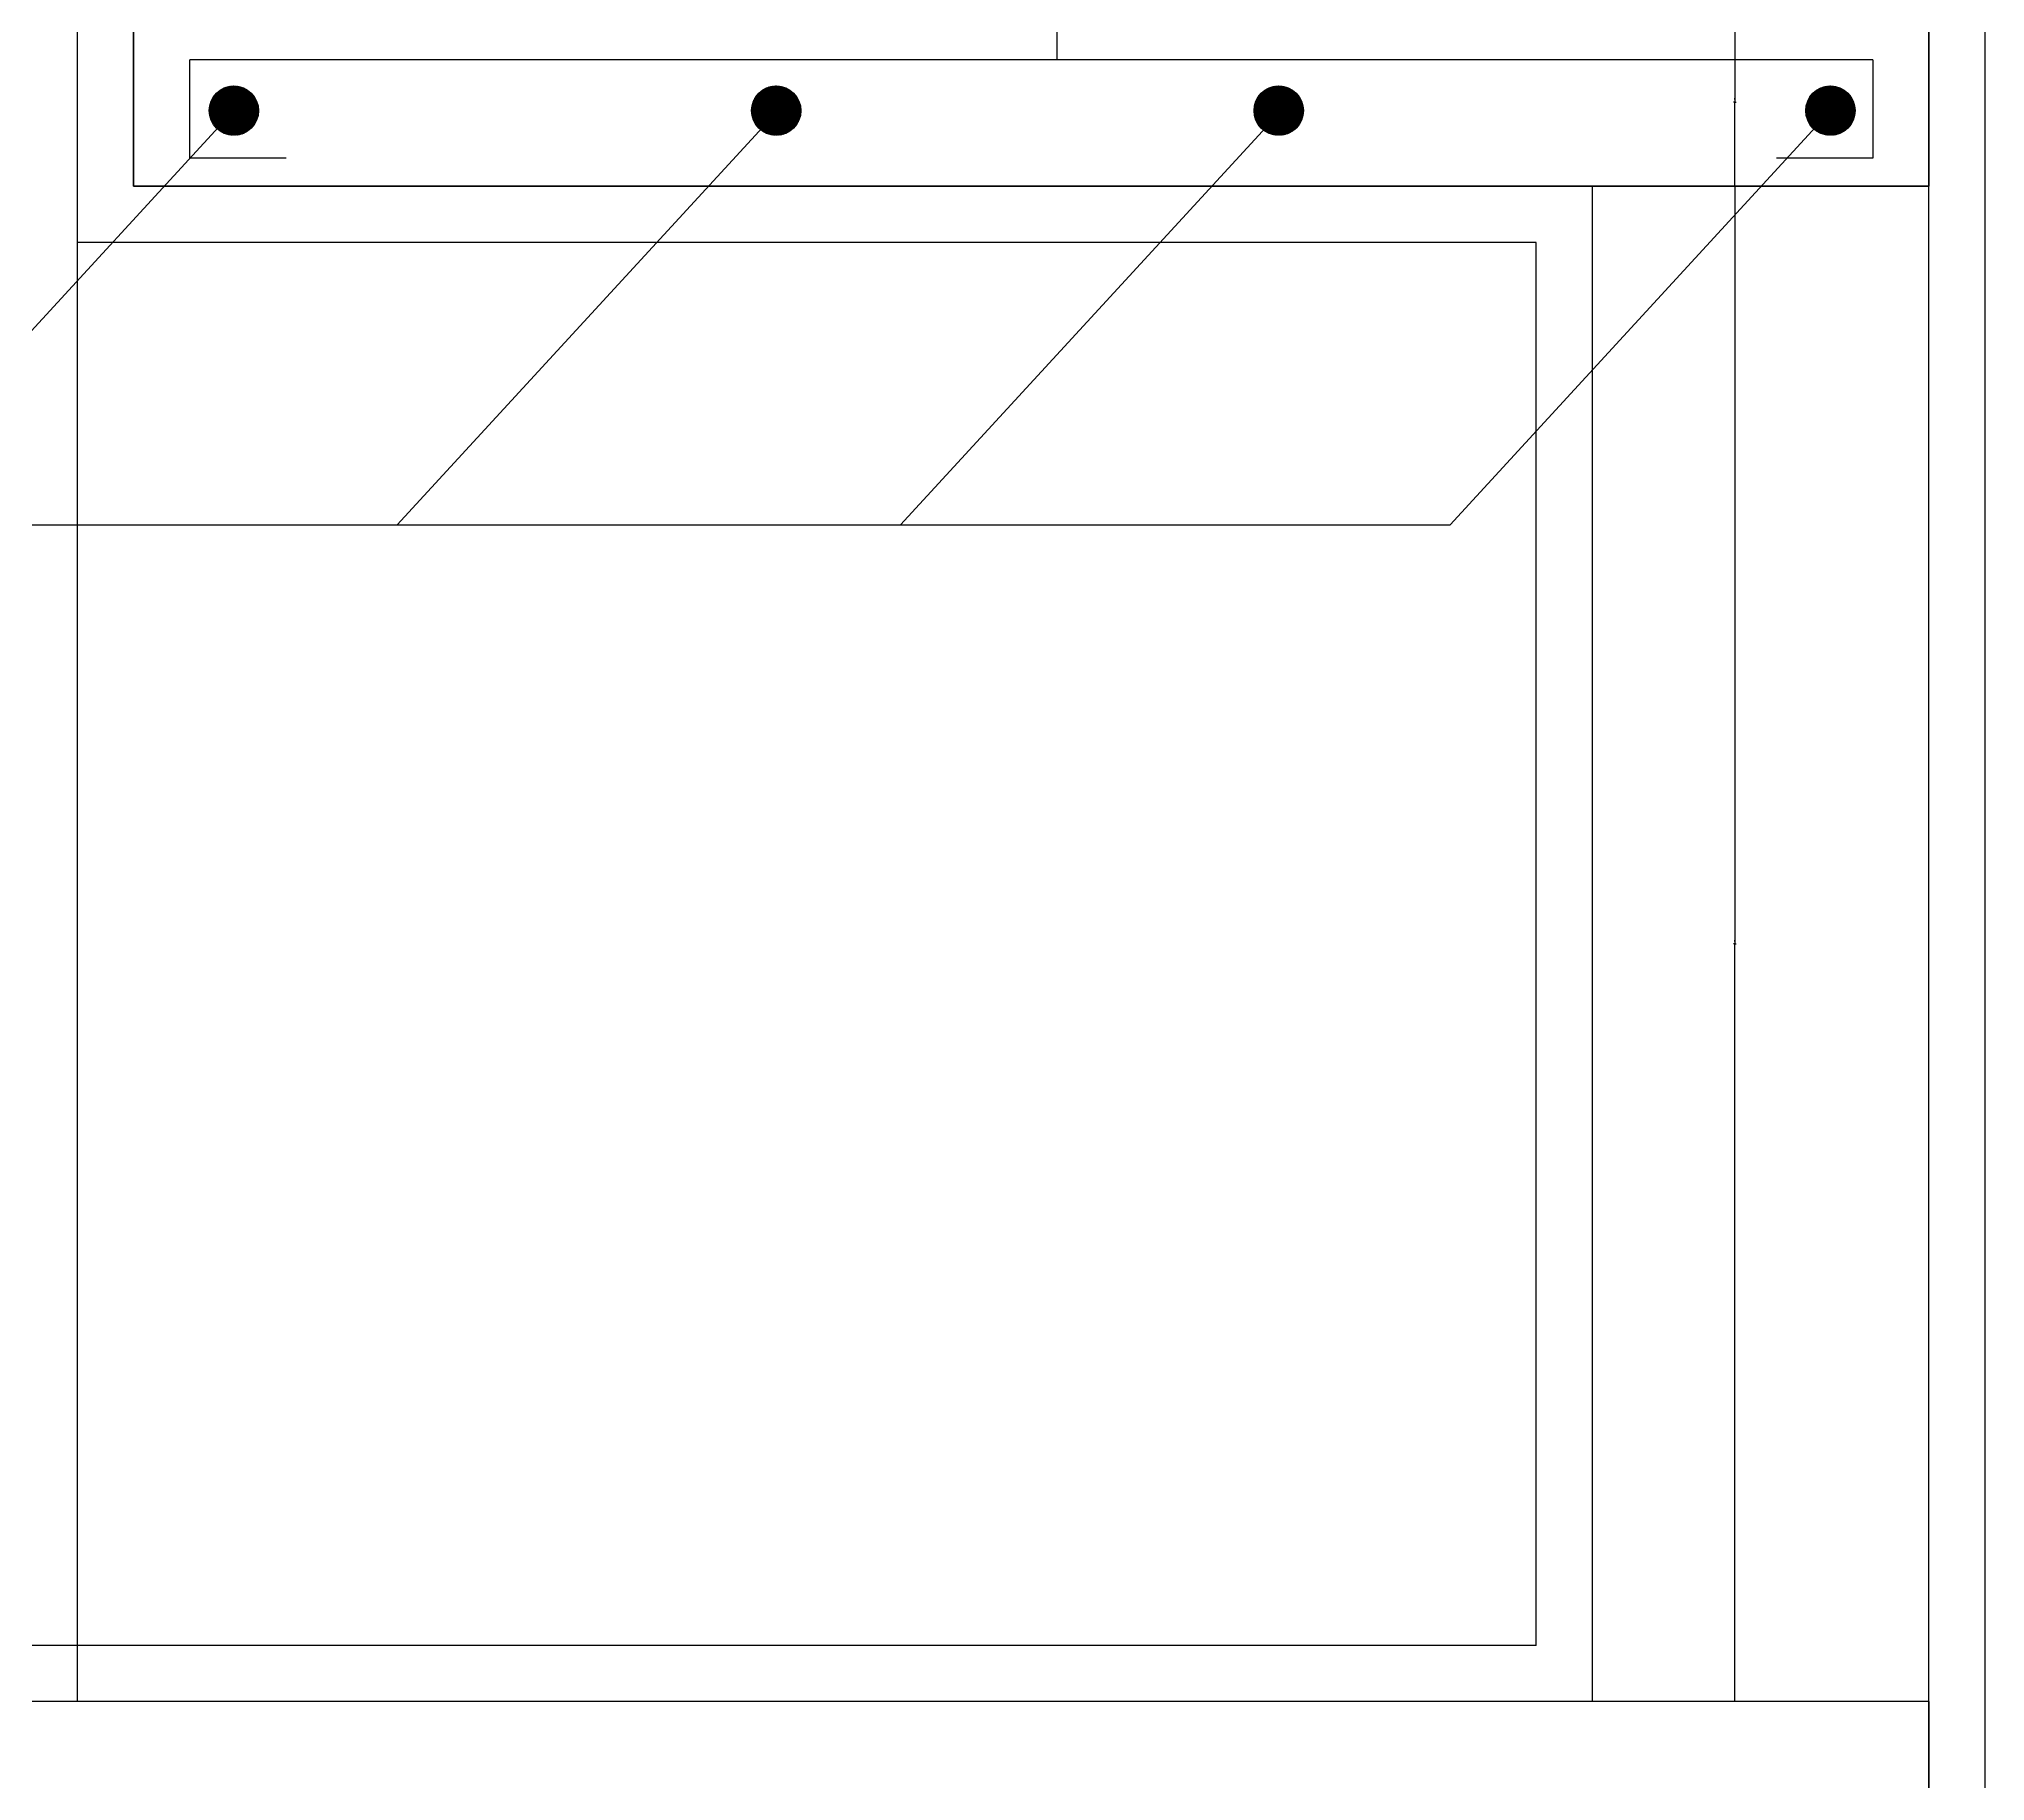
# Model space of a CAD drawing. Header units: metres. Extents: x 16 to 4383, y -1447 to 2914.
# Drawn here: x 699 to 1393, y 197 to 818 of the extents above; entities that cross this region are included whole.
import ezdxf

# ---------------------------------------------------------------- set-up
doc = ezdxf.new("R2010")
doc.units = ezdxf.units.M
for name, color, linetype in [('PUB_DIM', 3, 'Continuous'), ('PUB_TEXT', 7, 'Continuous'), ('PUB_WALL', 255, 'Continuous'), ('S_E_WALL', 4, 'Continuous'), ('S_FLOOR', 2, 'Continuous'), ('S_WALL', 255, 'Continuous')]:
    doc.layers.add(name, color=color, linetype=linetype)
doc.dimstyles.get("Standard").update_dxf_attribs({"dimtxt": 2.5, "dimasz": 2.5, "dimexe": 1.25, "dimexo": 0.625, "dimtad": 1, "dimcen": 2.5, "dimazin": 3, "dimtfac": 1, "dimtmove": 0, "dimatfit": 3})

# ---------------------------------------------------------------- blocks, each defined once
blk = doc.blocks.new('_CLOSEDFILLED')
at = {"color": 0, "linetype": 'BYBLOCK'}
blk.add_solid([(-1, 0.2), (0, 0), (-1, -0.2)], dxfattribs=at)
blk = doc.blocks.new('*D1')
for p, q in [((1303.55, 765.23), (1303.55, 495.23)), ((1303.3, 495.23), (1303.05, 495.23)), ((1303.55, 225.23), (1303.55, 495.23)), ((1303.55, 495.23), (1303.55, 495.23)), ((1303.8, 495.23), (1304.05, 495.23))]:
    blk.add_line(p, q)
at = {"layer": 'Defpoints'}
for p in [(1303.55, 765.23), (1303.55, 495.23), (1303.55, 225.23)]:
    blk.add_point(p, dxfattribs=at)
at = {"layer": 'PUB_DIM', "xscale": 0.25, "yscale": 0.25}
blk.add_blockref('_CLOSEDFILLED', (1303.55, 495.23), dxfattribs=at)
at = {"layer": 'PUB_DIM', "xscale": 0.25, "yscale": 0.25, "rotation": 180}
blk.add_blockref('_CLOSEDFILLED', (1303.55, 495.23), dxfattribs=at)
at = {"layer": 'PUB_DIM', "insert": (1303.55, 496.355), "char_height": 1, "attachment_point": 5}
blk.add_mtext('0', dxfattribs=at)
blk = doc.blocks.new('*D2')
for p, q in [((1303.55, 825.23), (1303.55, 795.23)), ((1303.3, 795.23), (1303.05, 795.23)), ((1303.55, 765.23), (1303.55, 795.23)), ((1303.55, 795.23), (1303.55, 795.23)), ((1303.8, 795.23), (1304.05, 795.23))]:
    blk.add_line(p, q)
at = {"layer": 'Defpoints'}
for p in [(1303.55, 825.23), (1303.55, 795.23), (1303.55, 765.23)]:
    blk.add_point(p, dxfattribs=at)
at = {"layer": 'PUB_DIM', "xscale": 0.25, "yscale": 0.25}
blk.add_blockref('_CLOSEDFILLED', (1303.55, 795.23), dxfattribs=at)
at = {"layer": 'PUB_DIM', "xscale": 0.25, "yscale": 0.25, "rotation": 180}
blk.add_blockref('_CLOSEDFILLED', (1303.55, 795.23), dxfattribs=at)
at = {"layer": 'PUB_DIM', "insert": (1303.55, 796.355), "char_height": 1, "attachment_point": 5}
blk.add_mtext('0', dxfattribs=at)

msp = doc.modelspace()

# ---------------------------------------------------------------- hatches: boundary and pattern name
at = {"layer": 'PUB_TEXT'}
h = msp.add_hatch(dxfattribs=at)
h.set_pattern_fill('SOLID')
h.paths.add_polyline_path([(759.7, 792.17, 1), (777.27, 792.17, 1)])
h = msp.add_hatch(dxfattribs=at)
h.set_pattern_fill('SOLID')
h.paths.add_polyline_path([(953.02, 792.17, 1), (970.59, 792.17, 1)])
h = msp.add_hatch(dxfattribs=at)
h.set_pattern_fill('SOLID')
h.paths.add_polyline_path([(1132.15, 792.17, 1), (1149.72, 792.17, 1)])
h = msp.add_hatch(dxfattribs=at)
h.set_pattern_fill('SOLID')
h.paths.add_polyline_path([(1328.82, 792.17, 1), (1346.39, 792.17, 1)])

# ---------------------------------------------------------------- linework, layer by layer
at = {"layer": 'PUB_DIM'}
for p, q in [((1352.75, 810.22), (752.75, 810.22)), ((752.75, 775.23), (752.75, 810.22)), ((1352.75, 810.22), (1352.75, 775.23)), ((787.15, 775.23), (752.75, 775.23)), ((1352.75, 775.23), (1318.36, 775.23))]:
    msp.add_line(p, q, dxfattribs=at)
at = {"layer": 'PUB_TEXT'}
for p, q in [((1392.75, 125.23), (1392.75, 2870.38)), ((1061.86, 908.01), (1061.86, 810.22)), ((768.48, 792.17), (632.7, 644.51)), ((962.46, 792.17), (826.67, 644.51)), ((1141.96, 792.17), (1006.17, 644.51)), ((1337.79, 792.17), (1202.01, 644.51)), ((1232.75, 745.23), (712.75, 745.23)), ((1232.75, 245.23), (1232.75, 745.23)), ((460.48, 644.51), (1202.01, 644.51)), ((1232.75, 245.23), (136.26, 245.23))]:
    msp.add_line(p, q, dxfattribs=at)
for centre in [(768.48, 792.17), (961.8, 792.17), (1140.94, 792.17), (1337.61, 792.17)]:
    msp.add_circle(centre, 8.79, dxfattribs=at)
at = {"layer": 'PUB_WALL'}
msp.add_lwpolyline([(1372.75, 765.23), (1372.75, 825.23), (732.75, 825.23), (732.75, 765.23)], close=True, dxfattribs=at)
for points in [[(1372.75, 225.23), (1372.75, 775.23)], [(1252.75, 225.23), (1252.75, 765.23)], [(136.26, 145.23), (732.75, 145.23), (732.75, -74.77), (972.75, -74.77), (972.75, 145.23), (1372.75, 145.23), (1372.75, 225.23), (136.26, 225.23)]]:
    msp.add_lwpolyline(points, dxfattribs=at)
at = {"layer": 'S_E_WALL'}
msp.add_line((712.75, 225.23), (712.75, 2105.23), dxfattribs=at)
at = {"layer": 'S_FLOOR'}
for p, q in [((732.75, 765.23), (732.75, 825.23)), ((1372.75, 825.23), (1372.75, 765.23)), ((1372.75, 765.23), (732.75, 765.23)), ((1372.75, 225.23), (136.26, 225.23)), ((1372.75, 225.23), (1372.75, 145.23))]:
    msp.add_line(p, q, dxfattribs=at)
at = {"layer": 'S_WALL'}
for p, q in [((1252.75, 225.23), (1252.75, 765.23)), ((1372.75, 225.23), (1372.75, 765.23))]:
    msp.add_line(p, q, dxfattribs=at)

# ---------------------------------------------------------------- dimensions: what is measured, and where the dimension line sits
at = {"layer": 'PUB_DIM'}
for base, p1, p2, picture, middle in [((1303.55, 795.23), (1303.55, 765.23), (1303.55, 825.23), '*D2', (1303.55, 796.355)), ((1303.55, 495.23), (1303.55, 225.23), (1303.55, 765.23), '*D1', (1303.55, 496.355))]:
    dim = msp.add_linear_dim(base=base, p1=p1, p2=p2, dimstyle='Standard', dxfattribs=at)
    dim.commit()
    dim.dimension.update_dxf_attribs({"geometry": picture, "text_midpoint": middle})

doc.saveas('drawing.dxf')
